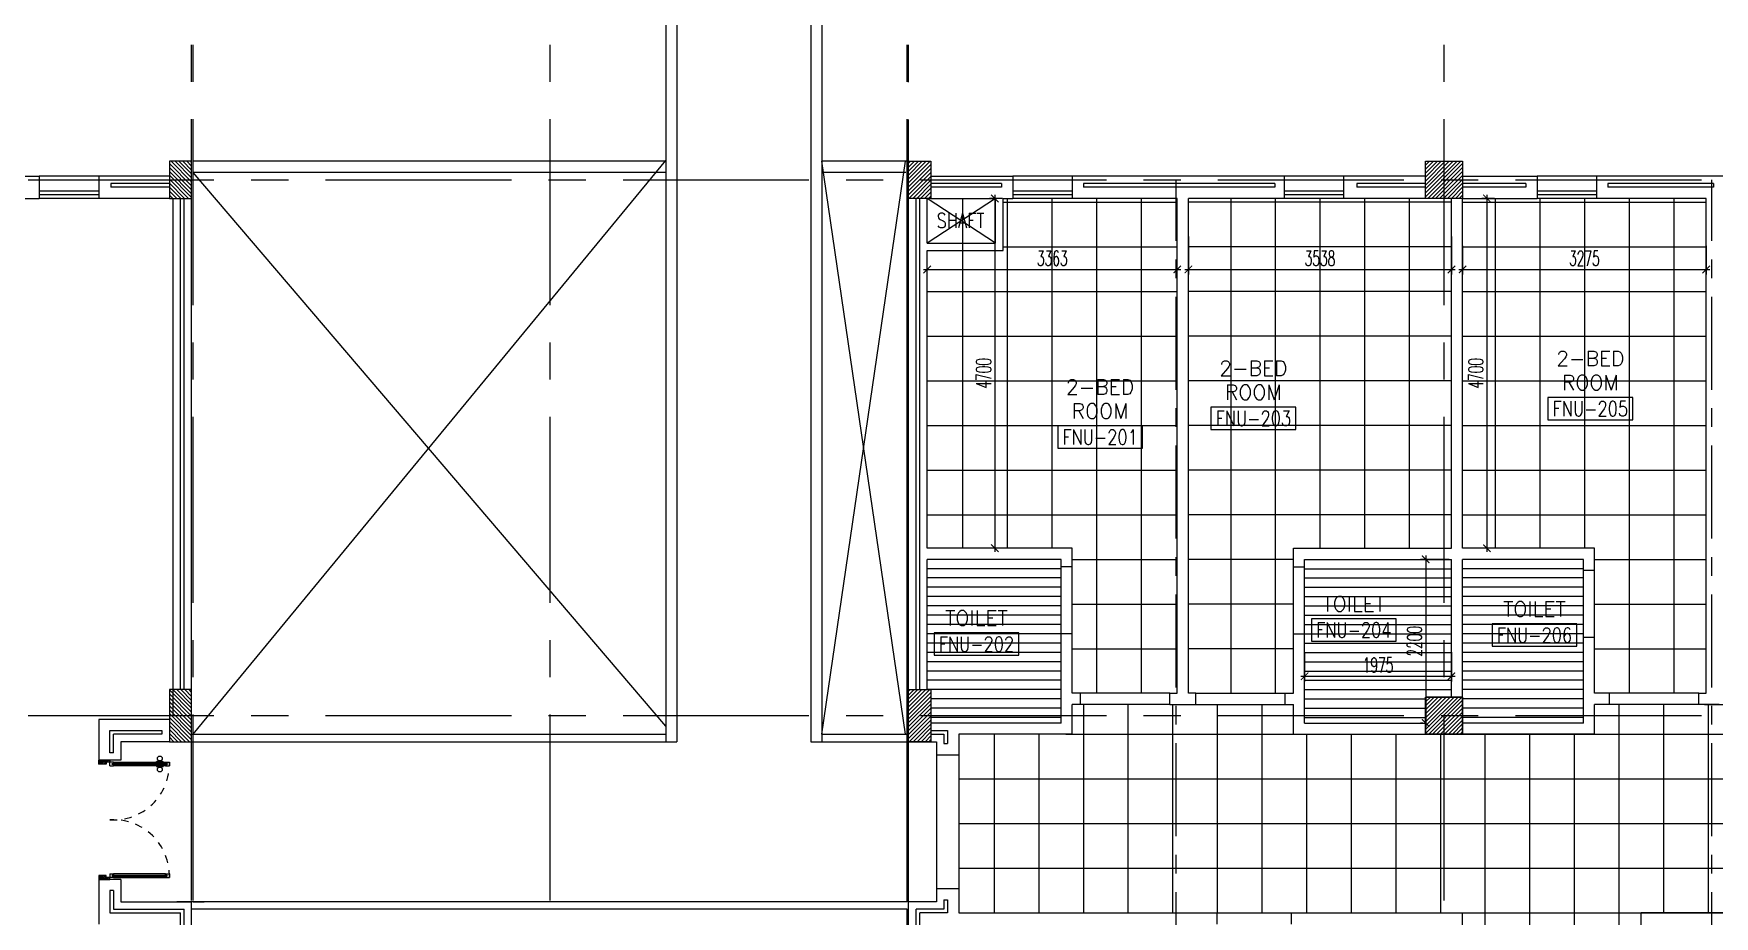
# Model space of a CAD drawing. Extents: x 88808.2 to 88899.2, y 39921.6 to 40001.1.
# Drawn here: x 88849.01 to 88871.61, y 39977.4 to 39989.27 of the extents above; entities that cross this region are included whole.
import ezdxf
from ezdxf.enums import TextEntityAlignment as Align

# ---------------------------------------------------------------- set-up
doc = ezdxf.new("R2010")
doc.units = 0
doc.header["$MEASUREMENT"] = 0
doc.header["$PDMODE"] = 34
for name, pattern in [('CENTER', [2, 1.25, -0.25, 0.25, -0.25]), ('CENTERX2', [4, 2.5, -0.5, 0.5, -0.5]), ('HIDDEN', [0.375, 0.25, -0.125])]:
    doc.linetypes.add(name, pattern=pattern)
doc.layers.get('0').update_dxf_attribs({"color": 4, "linetype": 'CONTINUOUS'})
doc.layers.get('DEFPOINTS').update_dxf_attribs({"linetype": 'CONTINUOUS'})
for name, color, linetype in [('AX-DIM', 4, 'CONTINUOUS'), ('AXES', 11, 'CENTERX2'), ('AXES1', 11, 'CENTER'), ('CEILING', 4, 'CONTINUOUS'), ('COL', 2, 'CONTINUOUS'), ('DIM', 4, 'CONTINUOUS'), ('DOOR', 7, 'CONTINUOUS'), ('EJ', 11, 'CONTINUOUS'), ('HAT', 11, 'CONTINUOUS'), ('INSUL', 4, 'CONTINUOUS'), ('RM-BOX', 11, 'CONTINUOUS'), ('RM-NAME', 11, 'CONTINUOUS'), ('RM-NO', 11, 'CONTINUOUS'), ('ROOF', 7, 'CONTINUOUS'), ('SHAFT', 4, 'CONTINUOUS'), ('TEXT', 6, 'CONTINUOUS'), ('WALL', 2, 'CONTINUOUS'), ('WIN', 3, 'CONTINUOUS')]:
    doc.layers.add(name, color=color, linetype=linetype)
doc.styles.add('ROMANS', font='ROMANS.shx', dxfattribs={"width": 0.6})
doc.dimstyles.new('DIM-OUT', dxfattribs={"dimscale": 0, "dimtxt": 0.24, "dimasz": 0.08, "dimexe": 0.02, "dimexo": 0.02, "dimgap": 0.05, "dimtad": 1, "dimdec": 0, "dimlfac": 1000, "dimzin": 0, "dimtxsty": 'ROMANS', "dimblk1": 'ARCHTICK', "dimblk2": 'ARCHTICK', "dimsah": 1, "dimcen": 0.01, "dimdle": 0.08, "dimclrd": 4, "dimclre": 4, "dimclrt": 2, "dimazin": 3, "dimtp": 2, "dimtm": 2, "dimtfac": 0.114286, "dimtdec": 0, "dimtix": 1, "dimtmove": 0, "dimatfit": 3, "dimtolj": 1, "dimtzin": 0})
doc.dimstyles.new('STANDARD_IN', dxfattribs={"dimtxt": 0.2, "dimasz": 0.1, "dimexe": 0.07, "dimexo": 0.07, "dimgap": 0.05, "dimtad": 1, "dimdec": 0, "dimlfac": 1000, "dimzin": 0, "dimtxsty": 'ROMANS', "dimblk": 'ARCHTICK', "dimcen": 0.05, "dimdle": 0.05, "dimclrd": 4, "dimclre": 4, "dimclrt": 2, "dimazin": 3, "dimtfac": 1, "dimtdec": 0, "dimtmove": 0, "dimatfit": 3, "dimtolj": 1, "dimtzin": 0})

# ---------------------------------------------------------------- blocks, each defined once
blk = doc.blocks.new('_ARCHTICK')
at = {"color": 0, "linetype": 'BYBLOCK', "const_width": 0.15}
blk.add_lwpolyline([(-0.5, -0.5), (0.5, 0.5)], dxfattribs=at)
blk = doc.blocks.new('*D74')
at = {"layer": 'AX-DIM', "color": 4}
for p, q in [((88852.255, 39997.575), (88809.61, 39997.575)), ((88809.63, 39987.47), (88809.63, 39997.655)), ((88810.31, 39987.55), (88809.61, 39987.55))]:
    blk.add_line(p, q, dxfattribs=at)
at = {"layer": 'DEFPOINTS', "color": 0}
for p in [(88809.63, 39997.575), (88852.275, 39997.575), (88810.33, 39987.55)]:
    blk.add_point(p, dxfattribs=at)
at = {"layer": 'AX-DIM', "color": 4, "xscale": 0.08, "yscale": 0.08, "zscale": 0.08}
for p, rotation in [((88809.63, 39997.575), 90), ((88809.63, 39987.55), 270)]:
    blk.add_blockref('_ARCHTICK', p, dxfattribs=dict(at, rotation=rotation))
at = {"layer": 'AX-DIM', "color": 2, "insert": (88809.46, 39992.562), "char_height": 0.24, "attachment_point": 5, "rotation": 90, "style": 'ROMANS'}
blk.add_mtext('\\A1;10025', dxfattribs=at)
blk = doc.blocks.new('*D205')
at = {"layer": 'DEFPOINTS', "color": 0, "linetype": 'CONTINUOUS'}
for p in [(88868.22, 39986.482), (88871.495, 39986.482), (88871.495, 39986.096)]:
    blk.add_point(p, dxfattribs=at)
at = {"layer": 'DIM', "color": 4, "linetype": 'CONTINUOUS'}
for p, q in [((88868.22, 39986.412), (88868.22, 39986.026)), ((88871.495, 39986.412), (88871.495, 39986.026)), ((88868.17, 39986.096), (88871.545, 39986.096))]:
    blk.add_line(p, q, dxfattribs=at)
at = {"layer": 'DIM', "color": 4, "linetype": 'CONTINUOUS', "xscale": 0.1, "yscale": 0.1, "zscale": 0.1, "rotation": 180}
blk.add_blockref('_ARCHTICK', (88868.22, 39986.096), dxfattribs=at)
at = {"layer": 'DIM', "color": 4, "linetype": 'CONTINUOUS', "xscale": 0.1, "yscale": 0.1, "zscale": 0.1}
blk.add_blockref('_ARCHTICK', (88871.495, 39986.096), dxfattribs=at)
at = {"layer": 'DIM', "color": 2, "linetype": 'CONTINUOUS', "insert": (88869.858, 39986.246), "char_height": 0.2, "attachment_point": 5, "style": 'ROMANS'}
blk.add_mtext('\\A1;3275', dxfattribs=at)
blk = doc.blocks.new('*D204')
at = {"layer": 'DEFPOINTS', "color": 0, "linetype": 'CONTINUOUS'}
for p in [(88868.72, 39987.05), (88868.547, 39982.35), (88868.72, 39982.35)]:
    blk.add_point(p, dxfattribs=at)
at = {"layer": 'DIM', "color": 4, "linetype": 'CONTINUOUS'}
for p, q in [((88868.65, 39987.05), (88868.477, 39987.05)), ((88868.547, 39987.1), (88868.547, 39982.3)), ((88868.65, 39982.35), (88868.477, 39982.35))]:
    blk.add_line(p, q, dxfattribs=at)
at = {"layer": 'DIM', "color": 4, "linetype": 'CONTINUOUS', "xscale": 0.1, "yscale": 0.1, "zscale": 0.1}
for p, rotation in [((88868.547, 39987.05), 90), ((88868.547, 39982.35), 270)]:
    blk.add_blockref('_ARCHTICK', p, dxfattribs=dict(at, rotation=rotation))
at = {"layer": 'DIM', "color": 2, "linetype": 'CONTINUOUS', "insert": (88868.397, 39984.7), "char_height": 0.2, "attachment_point": 5, "rotation": 90, "style": 'ROMANS'}
blk.add_mtext('\\A1;4700', dxfattribs=at)
blk = doc.blocks.new('*D203')
at = {"layer": 'DEFPOINTS', "color": 0, "linetype": 'CONTINUOUS'}
for p in [(88866.095, 39981.024), (88868.07, 39981.024), (88868.07, 39980.629)]:
    blk.add_point(p, dxfattribs=at)
at = {"layer": 'DIM', "color": 4, "linetype": 'CONTINUOUS'}
for p, q in [((88866.095, 39980.954), (88866.095, 39980.559)), ((88868.07, 39980.954), (88868.07, 39980.559)), ((88866.045, 39980.629), (88868.12, 39980.629))]:
    blk.add_line(p, q, dxfattribs=at)
at = {"layer": 'DIM', "color": 4, "linetype": 'CONTINUOUS', "xscale": 0.1, "yscale": 0.1, "zscale": 0.1, "rotation": 180}
blk.add_blockref('_ARCHTICK', (88866.095, 39980.629), dxfattribs=at)
at = {"layer": 'DIM', "color": 4, "linetype": 'CONTINUOUS', "xscale": 0.1, "yscale": 0.1, "zscale": 0.1}
blk.add_blockref('_ARCHTICK', (88868.07, 39980.629), dxfattribs=at)
at = {"layer": 'DIM', "color": 2, "linetype": 'CONTINUOUS', "insert": (88867.083, 39980.779), "char_height": 0.2, "attachment_point": 5, "style": 'ROMANS'}
blk.add_mtext('\\A1;1975', dxfattribs=at)
blk = doc.blocks.new('*D281')
at = {"layer": 'DEFPOINTS', "color": 0, "linetype": 'CONTINUOUS'}
for p in [(88868.109, 39982.2), (88867.723, 39980), (88867.755, 39980)]:
    blk.add_point(p, dxfattribs=at)
at = {"layer": 'DIM', "color": 4, "linetype": 'CONTINUOUS'}
for p, q in [((88868.039, 39982.2), (88867.653, 39982.2)), ((88867.723, 39982.25), (88867.723, 39979.95)), ((88867.685, 39980), (88867.653, 39980))]:
    blk.add_line(p, q, dxfattribs=at)
at = {"layer": 'DIM', "color": 4, "linetype": 'CONTINUOUS', "xscale": 0.1, "yscale": 0.1, "zscale": 0.1}
for p, rotation in [((88867.723, 39982.2), 90), ((88867.723, 39980), 270)]:
    blk.add_blockref('_ARCHTICK', p, dxfattribs=dict(at, rotation=rotation))
at = {"layer": 'DIM', "color": 2, "linetype": 'CONTINUOUS', "insert": (88867.573, 39981.1), "char_height": 0.2, "attachment_point": 5, "rotation": 90, "style": 'ROMANS'}
blk.add_mtext('\\A1;2200', dxfattribs=at)
blk = doc.blocks.new('*D202')
at = {"layer": 'DEFPOINTS', "color": 0, "linetype": 'CONTINUOUS'}
for p in [(88864.533, 39986.609), (88868.07, 39986.609), (88868.07, 39986.096)]:
    blk.add_point(p, dxfattribs=at)
at = {"layer": 'DIM', "color": 4, "linetype": 'CONTINUOUS'}
for p, q in [((88864.533, 39986.539), (88864.533, 39986.026)), ((88868.07, 39986.539), (88868.07, 39986.026)), ((88864.483, 39986.096), (88868.12, 39986.096))]:
    blk.add_line(p, q, dxfattribs=at)
at = {"layer": 'DIM', "color": 4, "linetype": 'CONTINUOUS', "xscale": 0.1, "yscale": 0.1, "zscale": 0.1, "rotation": 180}
blk.add_blockref('_ARCHTICK', (88864.533, 39986.096), dxfattribs=at)
at = {"layer": 'DIM', "color": 4, "linetype": 'CONTINUOUS', "xscale": 0.1, "yscale": 0.1, "zscale": 0.1}
blk.add_blockref('_ARCHTICK', (88868.07, 39986.096), dxfattribs=at)
at = {"layer": 'DIM', "color": 2, "linetype": 'CONTINUOUS', "insert": (88866.302, 39986.246), "char_height": 0.2, "attachment_point": 5, "style": 'ROMANS'}
blk.add_mtext('\\A1;3538', dxfattribs=at)
blk = doc.blocks.new('*D201')
at = {"layer": 'DEFPOINTS', "color": 0, "linetype": 'CONTINUOUS'}
for p in [(88861.02, 39986.079), (88864.383, 39986.096), (88864.383, 39986.079)]:
    blk.add_point(p, dxfattribs=at)
at = {"layer": 'DIM', "color": 4, "linetype": 'CONTINUOUS'}
for p, q in [((88861.02, 39986.149), (88861.02, 39986.166)), ((88864.383, 39986.149), (88864.383, 39986.166)), ((88860.97, 39986.096), (88864.433, 39986.096))]:
    blk.add_line(p, q, dxfattribs=at)
at = {"layer": 'DIM', "color": 4, "linetype": 'CONTINUOUS', "xscale": 0.1, "yscale": 0.1, "zscale": 0.1, "rotation": 180}
blk.add_blockref('_ARCHTICK', (88861.02, 39986.096), dxfattribs=at)
at = {"layer": 'DIM', "color": 4, "linetype": 'CONTINUOUS', "xscale": 0.1, "yscale": 0.1, "zscale": 0.1}
blk.add_blockref('_ARCHTICK', (88864.383, 39986.096), dxfattribs=at)
at = {"layer": 'DIM', "color": 2, "linetype": 'CONTINUOUS', "insert": (88862.702, 39986.246), "char_height": 0.2, "attachment_point": 5, "style": 'ROMANS'}
blk.add_mtext('\\A1;3363', dxfattribs=at)
blk = doc.blocks.new('*D200')
at = {"layer": 'DEFPOINTS', "color": 0, "linetype": 'CONTINUOUS'}
for p in [(88862.105, 39987.05), (88861.93, 39982.35), (88862.105, 39982.35)]:
    blk.add_point(p, dxfattribs=at)
at = {"layer": 'DIM', "color": 4, "linetype": 'CONTINUOUS'}
for p, q in [((88862.035, 39987.05), (88861.86, 39987.05)), ((88861.93, 39987.1), (88861.93, 39982.3)), ((88862.035, 39982.35), (88861.86, 39982.35))]:
    blk.add_line(p, q, dxfattribs=at)
at = {"layer": 'DIM', "color": 4, "linetype": 'CONTINUOUS', "xscale": 0.1, "yscale": 0.1, "zscale": 0.1}
for p, rotation in [((88861.93, 39987.05), 90), ((88861.93, 39982.35), 270)]:
    blk.add_blockref('_ARCHTICK', p, dxfattribs=dict(at, rotation=rotation))
at = {"layer": 'DIM', "color": 2, "linetype": 'CONTINUOUS', "insert": (88861.78, 39984.7), "char_height": 0.2, "attachment_point": 5, "rotation": 90, "style": 'ROMANS'}
blk.add_mtext('\\A1;4700', dxfattribs=at)
blk = doc.blocks.new('A$C1DFA4FE8')
at = {"layer": 'DOOR', "color": 0, "linetype": 'BYBLOCK'}
for p, q in [((0, 1631), (0, 1581)), ((0, 1581), (0, 1631)), ((50, 1631), (0, 1631)), ((30, 1614), (30, 1598)), ((50, 1614), (30, 1614)), ((50, 1598), (30, 1598)), ((50, 1631), (50, 1614)), ((50, 1598), (50, 1581)), ((750, 1614), (750, 1631)), ((750, 1631), (800, 1631)), ((770, 1614), (750, 1614)), ((750, 1581), (750, 1598)), ((750, 1598), (770, 1598)), ((770, 1598), (770, 1614)), ((950, 1656), (800, 1656)), ((800, 1656), (800, 1631)), ((800, 1581), (800, 1631)), ((800, 1631), (850, 1631)), ((850, 1631), (850, 1606)), ((850, 1606), (950, 1606)), ((950, 1606), (950, 1656)), ((50, 1581), (0, 1581)), ((800, 1581), (750, 1581)), ((0, 81), (0, 131)), ((0, 131), (0, 81)), ((50, 131), (0, 131)), ((50, 81), (0, 81)), ((30, 98), (30, 114)), ((50, 114), (30, 114)), ((50, 98), (30, 98)), ((50, 114), (50, 131)), ((50, 81), (50, 98)), ((83, 131), (83, 138)), ((173, 138), (83, 138)), ((83, 81), (83, 74)), ((173, 74), (83, 74)), ((95, 138), (95, 147)), ((95, 147), (160, 147)), ((95, 138), (160, 138)), ((95, 74), (95, 65)), ((95, 74), (160, 74)), ((95, 65), (160, 65)), ((160, 138), (160, 147)), ((160, 74), (160, 65)), ((173, 131), (173, 138)), ((173, 81), (173, 74)), ((750, 131), (750, 114)), ((800, 131), (750, 131)), ((750, 114), (770, 114)), ((750, 98), (750, 81)), ((770, 98), (750, 98)), ((750, 81), (800, 81)), ((770, 114), (770, 98)), ((800, 131), (800, 81)), ((800, 56), (800, 81)), ((800, 81), (850, 81)), ((950, 56), (800, 56)), ((850, 106), (950, 106)), ((850, 81), (850, 106)), ((950, 106), (950, 56))]:
    blk.add_line(p, q, dxfattribs=at)
at = {"layer": 'DOOR', "linetype": 'BYBLOCK'}
for p, q in [((750, 1631), (50, 1631)), ((750, 1614), (50, 1614)), ((750, 1598), (50, 1598)), ((50, 1581), (750, 1581)), ((50, 131), (750, 131)), ((750, 114), (50, 114)), ((750, 98), (50, 98)), ((750, 81), (50, 81))]:
    blk.add_line(p, q, dxfattribs=at)
at = {"layer": 'DOOR', "color": 9, "linetype": 'BYBLOCK'}
for p, q in [((950, 1606), (837, 1656)), ((950, 1606), (850, 1619)), ((950, 1606), (910, 1656)), ((950, 106), (837, 56)), ((950, 106), (850, 93)), ((950, 106), (910, 56))]:
    blk.add_line(p, q, dxfattribs=at)
at = {"layer": 'DOOR', "color": 0, "linetype": 'BYBLOCK'}
for centre in [(128, 179), (128, 32)]:
    blk.add_circle(centre, 32.4, dxfattribs=at)
at = {"layer": 'DOOR', "linetype": 'HIDDEN', "ltscale": 0.5}
for centre, start, end in [((752, 1606), 178.0938, 273.7249), ((752, 106), 86.2751, 181.9062)]:
    blk.add_arc(centre, 752, start, end, dxfattribs=at)
at = {"layer": 'DOOR', "color": 9, "linetype": 'BYBLOCK'}
for centre, radius, start, end in [((950, 1606), 154, 161.1053, 166.2858), ((950, 1606), 134, 158.1598, 169.28), ((950, 1606), 114, 154.0838, 167.3774), ((950, 1606), 94.4, 148.0182, 180), ((950, 1606), 74.4, 137.7764, 180), ((950, 1606), 54.4, 113.2074, 180), ((950, 1606), 34.4, 90, 180), ((950, 1606), 14.4, 90, 180), ((950, 106), 154, 193.7142, 198.8947), ((950, 106), 134, 190.72, 201.8402), ((950, 106), 114, 192.6226, 205.9162), ((950, 106), 94.4, 180, 211.9818), ((950, 106), 74.4, 180, 222.2236), ((950, 106), 54.4, 180, 246.7926), ((950, 106), 34.4, 180, 270), ((950, 106), 14.4, 180, 270)]:
    blk.add_arc(centre, radius, start, end, dxfattribs=at)
blk = doc.blocks.new('C-300')
at = {"layer": 'HAT', "linetype": 'BYBLOCK', "ltscale": 0.3}
h = blk.add_hatch(dxfattribs=at)
h.set_pattern_fill('ANSI31', color=8, scale=300, style=0)
h.set_pattern_definition([(45, (-258496.182, -82361.005), (-26.5165043, 26.5165043), [])])
h.paths.add_polyline_path([(300, 500), (0, 500), (0, 250), (300, 250)])
h.paths.add_polyline_path([(300, 250), (0, 250), (0, 0), (300, 0)])
at = {"layer": 'COL'}
blk.add_lwpolyline([(0, 500), (300, 500), (300, 0), (0, 0)], close=True, dxfattribs=at)
blk = doc.blocks.new('C11')
at = {"layer": 'HAT'}
h = blk.add_hatch(dxfattribs=at)
h.set_pattern_fill('ANSI31', color=256, scale=300, style=0)
h.set_pattern_definition([(45, (-248556.182, -75061.005), (-26.5165043, 26.5165043), [])])
h.paths.add_polyline_path([(300, 700), (0, 700), (0, 350), (300, 350)])
h.paths.add_polyline_path([(300, 350), (0, 350), (0, 0), (300, 0)])
at = {"layer": 'COL'}
blk.add_lwpolyline([(300, 700), (300, 0), (0, 0), (0, 700)], close=True, dxfattribs=at)
blk = doc.blocks.new('RM1')
at = {"layer": 'RM-BOX'}
blk.add_lwpolyline([(570, -200), (-570, -200), (-570, -500), (570, -500)], close=True, dxfattribs=at)
at = {"layer": 'RM-NAME', "style": 'ROMANS'}
blk.add_attdef('ROOMNAME1', text='', height=200, dxfattribs=at).set_placement((0, 324), align=Align.MIDDLE)
blk = doc.blocks.new('COL50')
at = {"layer": 'COL'}
blk.add_lwpolyline([(-250, 250), (-250, -250), (250, -250), (250, 250)], close=True, dxfattribs=at)
blk = doc.blocks.new('*X52')
at = {"color": 0}
for p, q in [((73379, 177112), (73857, 177590)), ((73379, 177165), (73804, 177590)), ((73379, 177218), (73751, 177590)), ((73379, 177271), (73698, 177590)), ((73379, 177324), (73645, 177590)), ((73379, 177377), (73592, 177590)), ((73379, 177430), (73539, 177590)), ((73379, 177483), (73486, 177590)), ((73379, 177536), (73433, 177590)), ((73410, 177090), (73879, 177559)), ((73463, 177090), (73879, 177506)), ((73516, 177090), (73879, 177453)), ((73569, 177090), (73879, 177400)), ((73622, 177090), (73879, 177347)), ((73675, 177090), (73879, 177294)), ((73728, 177090), (73879, 177241)), ((73781, 177090), (73879, 177188)), ((73834, 177090), (73879, 177134))]:
    blk.add_line(p, q, dxfattribs=at)
blk = doc.blocks.new('*X53')
at = {"color": 0}
for p, q in [((73379, 169899), (73870, 170390)), ((73379, 169952), (73817, 170390)), ((73379, 170005), (73764, 170390)), ((73379, 170058), (73711, 170390)), ((73379, 170111), (73658, 170390)), ((73379, 170164), (73604, 170390)), ((73379, 170217), (73551, 170390)), ((73379, 170271), (73498, 170390)), ((73379, 170324), (73445, 170390)), ((73379, 170377), (73392, 170390)), ((73423, 169890), (73879, 170346)), ((73476, 169890), (73879, 170293)), ((73529, 169890), (73879, 170240)), ((73582, 169890), (73879, 170187)), ((73635, 169890), (73879, 170134)), ((73688, 169890), (73879, 170081)), ((73741, 169890), (73879, 170028)), ((73794, 169890), (73879, 169975)), ((73847, 169890), (73879, 169922))]:
    blk.add_line(p, q, dxfattribs=at)

msp = doc.modelspace()

# ---------------------------------------------------------------- hatches: boundary and pattern name
at = {"layer": 'HAT'}
h = msp.add_hatch(dxfattribs=at)
h.set_pattern_fill('ANSI31', color=256, scale=0.3, style=0)
h.set_pattern_definition([(135, (89099.68644, 39904.688557), (0.0265165043, 0.0265165043), [])])
h.paths.add_polyline_path([(88850.8303, 39980.4496), (88851.1303, 39980.4496), (88851.1303, 39980.0996), (88850.8303, 39980.0996)])
h.paths.add_polyline_path([(88850.8303, 39980.0996), (88851.1303, 39980.0996), (88851.1303, 39979.7496), (88850.8303, 39979.7496)])

# ---------------------------------------------------------------- linework, layer by layer
at = {"layer": 'AXES'}
for p, q in [((88855.9503, 39921.6153), (88855.9503, 40000.4279)), ((88867.9703, 39921.6153), (88867.9703, 40000.4279)), ((88851.1303, 39921.6153), (88851.1303, 40000.0779)), ((88851.1503, 39921.6153), (88851.1503, 40000.0779)), ((88860.7503, 39921.6153), (88860.7503, 40000.0779)), ((88860.7703, 39921.6132), (88860.7703, 40000.0759)), ((88808.9303, 39987.2996), (88876.9703, 39987.2996)), ((88808.9303, 39980.0996), (88876.9703, 39980.0996))]:
    msp.add_line(p, q, dxfattribs=at)
at = {"layer": 'AXES1'}
for p, q in [((88864.3703, 39928.4796), (88864.3703, 39987.2996)), ((88871.5703, 39928.4796), (88871.5703, 39987.2996))]:
    msp.add_line(p, q, dxfattribs=at)
at = {"layer": 'CEILING', "linetype": 'CONTINUOUS'}
for p, q in [((88861.5015, 39982.3496), (88861.5015, 39987.0496)), ((88862.1015, 39982.3496), (88862.1015, 39987.0496)), ((88862.7015, 39982.3496), (88862.7015, 39987.0496)), ((88863.3015, 39980.3996), (88863.3015, 39987.0496)), ((88863.9015, 39980.3996), (88863.9015, 39987.0496)), ((88863.1203, 39980.2496), (88863.1203, 39977.4496)), ((88863.7203, 39980.2496), (88863.7203, 39977.4496)), ((88864.3203, 39980.2496), (88864.3203, 39977.4496)), ((88864.9203, 39980.2496), (88864.9203, 39977.4496)), ((88865.5203, 39980.2496), (88865.5203, 39977.4496)), ((88870.3203, 39980.2496), (88870.3203, 39965.9496)), ((88870.9203, 39980.2496), (88870.9203, 39977.4496)), ((88871.5203, 39980.2496), (88871.5203, 39977.4496)), ((88861.9203, 39979.8496), (88861.9203, 39977.4496)), ((88862.5203, 39979.8496), (88862.5203, 39977.4496)), ((88863.7203, 39979.8496), (88863.7203, 39977.4496)), ((88866.1203, 39979.8496), (88866.1203, 39977.4496)), ((88866.7203, 39979.8496), (88866.7203, 39977.4496)), ((88867.3203, 39979.8496), (88867.3203, 39977.4496)), ((88867.9203, 39979.8496), (88867.9203, 39977.4496)), ((88868.5203, 39979.8496), (88868.5203, 39965.9496)), ((88869.1203, 39979.8496), (88869.1203, 39965.9496)), ((88869.7203, 39979.8496), (88869.7203, 39965.9496)), ((88870.3203, 39979.8496), (88870.3203, 39977.4496))]:
    msp.add_line(p, q, dxfattribs=at)
at = {"layer": 'CEILING', "linetype": 'BYBLOCK', "ltscale": 0.3}
for p, q in [((88865.1015, 39987.0496), (88865.1015, 39980.3996)), ((88865.7015, 39987.0496), (88865.7015, 39980.3996)), ((88866.3015, 39987.0496), (88866.3015, 39982.3496)), ((88866.9015, 39987.0496), (88866.9015, 39982.3496)), ((88867.5015, 39987.0496), (88867.5015, 39982.3496)), ((88868.6578, 39987.0496), (88868.6578, 39982.3496)), ((88869.2578, 39987.0496), (88869.2578, 39982.3496)), ((88869.8578, 39987.0496), (88869.8578, 39982.3496)), ((88870.4578, 39987.0496), (88870.4578, 39980.3996)), ((88871.0578, 39987.0496), (88871.0578, 39980.3996)), ((88862.0403, 39986.9996), (88864.3828, 39986.9996)), ((88868.0703, 39986.9996), (88864.5328, 39986.9996)), ((88868.2203, 39986.9996), (88871.4953, 39986.9996)), ((88862.0403, 39986.3996), (88864.3828, 39986.3996)), ((88868.0703, 39986.3996), (88864.5328, 39986.3996)), ((88868.2203, 39986.3996), (88871.4953, 39986.3996)), ((88861.0203, 39985.7996), (88864.3828, 39985.7996)), ((88868.0703, 39985.7996), (88864.5328, 39985.7996)), ((88868.2203, 39985.7996), (88871.4953, 39985.7996)), ((88861.0203, 39985.1996), (88864.3828, 39985.1996)), ((88868.0703, 39985.1996), (88864.5328, 39985.1996)), ((88868.2203, 39985.1996), (88871.4953, 39985.1996)), ((88861.0203, 39984.5996), (88864.3828, 39984.5996)), ((88868.0703, 39984.5996), (88864.5328, 39984.5996)), ((88868.2203, 39984.5996), (88871.4953, 39984.5996)), ((88861.0203, 39983.9996), (88864.3828, 39983.9996)), ((88868.0703, 39983.9996), (88864.5328, 39983.9996)), ((88868.2203, 39983.9996), (88871.4953, 39983.9996)), ((88861.0203, 39983.3996), (88864.3828, 39983.3996)), ((88868.0703, 39983.3996), (88864.5328, 39983.3996)), ((88868.2203, 39983.3996), (88871.4953, 39983.3996)), ((88861.0203, 39982.7996), (88864.3828, 39982.7996)), ((88868.0703, 39982.7996), (88864.5328, 39982.7996)), ((88868.2203, 39982.7996), (88871.4953, 39982.7996)), ((88862.8203, 39982.0746), (88861.0203, 39982.0746)), ((88862.9703, 39982.1996), (88864.3828, 39982.1996)), ((88865.9453, 39982.1996), (88864.5328, 39982.1996)), ((88866.0953, 39982.0746), (88868.0703, 39982.0746)), ((88869.8453, 39982.0746), (88868.2203, 39982.0746)), ((88869.9953, 39982.1996), (88871.4953, 39982.1996)), ((88862.8203, 39981.9496), (88861.0203, 39981.9496)), ((88866.0953, 39981.9496), (88868.0703, 39981.9496)), ((88869.8453, 39981.9496), (88868.2203, 39981.9496)), ((88862.8203, 39981.8246), (88861.0203, 39981.8246)), ((88862.8203, 39981.6996), (88861.0203, 39981.6996)), ((88866.0953, 39981.8246), (88868.0703, 39981.8246)), ((88866.0953, 39981.6996), (88868.0703, 39981.6996)), ((88869.8453, 39981.8246), (88868.2203, 39981.8246)), ((88869.8453, 39981.6996), (88868.2203, 39981.6996)), ((88862.8203, 39981.5746), (88861.0203, 39981.5746)), ((88862.8203, 39981.4496), (88861.0203, 39981.4496)), ((88862.9703, 39981.5996), (88864.3828, 39981.5996)), ((88865.9453, 39981.5996), (88864.5328, 39981.5996)), ((88866.0953, 39981.5746), (88868.0703, 39981.5746)), ((88866.0953, 39981.4496), (88868.0703, 39981.4496)), ((88869.8453, 39981.5746), (88868.2203, 39981.5746)), ((88869.8453, 39981.4496), (88868.2203, 39981.4496)), ((88869.9953, 39981.5996), (88871.4953, 39981.5996)), ((88862.8203, 39981.3246), (88861.0203, 39981.3246)), ((88862.8203, 39981.1996), (88861.0203, 39981.1996)), ((88866.0953, 39981.3246), (88868.0703, 39981.3246)), ((88866.0953, 39981.1996), (88868.0703, 39981.1996)), ((88869.8453, 39981.3246), (88868.2203, 39981.3246)), ((88869.8453, 39981.1996), (88868.2203, 39981.1996)), ((88862.8203, 39981.0746), (88861.0203, 39981.0746)), ((88862.8203, 39980.9496), (88861.0203, 39980.9496)), ((88862.9703, 39980.9996), (88864.3828, 39980.9996)), ((88865.9453, 39980.9996), (88864.5328, 39980.9996)), ((88866.0953, 39981.0746), (88868.0703, 39981.0746)), ((88866.0953, 39980.9496), (88868.0703, 39980.9496)), ((88869.8453, 39981.0746), (88868.2203, 39981.0746)), ((88869.8453, 39980.9496), (88868.2203, 39980.9496)), ((88869.9953, 39980.9996), (88871.4953, 39980.9996)), ((88862.8203, 39980.8246), (88861.0203, 39980.8246)), ((88866.0953, 39980.8246), (88868.0703, 39980.8246)), ((88869.8453, 39980.8246), (88868.2203, 39980.8246)), ((88862.8203, 39980.6996), (88861.0203, 39980.6996)), ((88862.8203, 39980.5746), (88861.0203, 39980.5746)), ((88866.0953, 39980.6996), (88868.0703, 39980.6996)), ((88866.0953, 39980.5746), (88868.0703, 39980.5746)), ((88869.8453, 39980.6996), (88868.2203, 39980.6996)), ((88869.8453, 39980.5746), (88868.2203, 39980.5746)), ((88862.8203, 39980.4496), (88861.0203, 39980.4496)), ((88862.8203, 39980.3246), (88861.0703, 39980.3246)), ((88866.0953, 39980.4496), (88868.0703, 39980.4496)), ((88866.0953, 39980.3246), (88867.7203, 39980.3246)), ((88869.8453, 39980.4496), (88868.2203, 39980.4496)), ((88869.8453, 39980.3246), (88868.2203, 39980.3246)), ((88862.8203, 39980.1996), (88861.0703, 39980.1996)), ((88862.8203, 39980.0746), (88861.0703, 39980.0746)), ((88866.0953, 39980.1996), (88867.7203, 39980.1996)), ((88866.0953, 39980.0746), (88867.7203, 39980.0746)), ((88869.8453, 39980.1996), (88868.2203, 39980.1996)), ((88869.8453, 39980.0746), (88868.2203, 39980.0746)), ((88862.8828, 39979.8496), (88892.8703, 39979.8496)), ((88861.4453, 39979.2496), (88892.4953, 39979.2496)), ((88861.4453, 39978.6496), (88892.4953, 39978.6496)), ((88861.4453, 39978.0496), (88892.4953, 39978.0496)), ((88861.4453, 39977.4496), (88892.9203, 39977.4496))]:
    msp.add_line(p, q, dxfattribs=at)
at = {"layer": 'COL'}
for points in [[(88867.7203, 39987.0496), (88867.7203, 39987.5496), (88868.2203, 39987.5496), (88868.2203, 39987.0496)], [(88850.8303, 39980.4496), (88850.8303, 39979.7496), (88851.1303, 39979.7496), (88851.1303, 39980.4496)]]:
    msp.add_lwpolyline(points, close=True, dxfattribs=at)
at = {"layer": 'EJ'}
for p, q in [((88860.7503, 39977.5996), (88860.7503, 39979.7496)), ((88860.7703, 39977.5996), (88860.7703, 39979.7496))]:
    msp.add_line(p, q, dxfattribs=at)
at = {"layer": 'INSUL'}
for p, q in [((88850.8303, 39987.2496), (88850.0444, 39987.2496)), ((88850.0444, 39987.2496), (88850.0444, 39987.1996)), ((88850.8303, 39987.1996), (88850.0444, 39987.1996)), ((88850.9803, 39980.4496), (88850.9803, 39987.0496)), ((88851.0303, 39980.4496), (88851.0303, 39987.0496)), ((88860.8703, 39980.4496), (88860.8703, 39987.0496)), ((88860.9203, 39980.4496), (88860.9203, 39987.0496)), ((88862.0203, 39987.2496), (88861.0703, 39987.2496)), ((88862.0203, 39987.1996), (88861.0703, 39987.1996)), ((88862.0203, 39987.2496), (88862.0203, 39987.1996)), ((88863.1203, 39987.2496), (88863.1203, 39987.1996)), ((88865.6957, 39987.2496), (88863.1203, 39987.2496)), ((88865.6957, 39987.1996), (88863.1203, 39987.1996)), ((88865.6957, 39987.2496), (88865.6957, 39987.1996)), ((88867.7203, 39987.2496), (88866.7957, 39987.2496)), ((88866.7957, 39987.2496), (88866.7957, 39987.1996)), ((88867.7203, 39987.1996), (88866.7957, 39987.1996)), ((88869.0703, 39987.2496), (88868.2203, 39987.2496)), ((88869.0703, 39987.1996), (88868.2203, 39987.1996)), ((88869.0703, 39987.2496), (88869.0703, 39987.1996)), ((88870.1703, 39987.2496), (88870.1703, 39987.1996)), ((88871.5953, 39987.2496), (88870.1703, 39987.2496)), ((88871.5953, 39987.1996), (88870.1703, 39987.1996)), ((88871.5953, 39987.2496), (88871.5953, 39987.1996)), ((88850.03, 39979.8996), (88850.7303, 39979.8996)), ((88850.03, 39979.5996), (88850.03, 39979.8996)), ((88850.08, 39979.5996), (88850.08, 39979.8496)), ((88850.7303, 39979.8496), (88850.08, 39979.8496)), ((88850.7303, 39979.8996), (88850.7303, 39979.8496)), ((88861.0703, 39979.8996), (88861.2953, 39979.8996)), ((88861.0703, 39979.8496), (88861.2453, 39979.8496)), ((88861.2453, 39979.8496), (88861.2453, 39979.7246)), ((88861.2953, 39979.8996), (88861.2953, 39979.7246)), ((88850.08, 39979.5996), (88850.03, 39979.5996)), ((88861.2453, 39979.7246), (88861.2953, 39979.7246)), ((88850.08, 39977.7496), (88850.03, 39977.7496)), ((88850.03, 39977.7496), (88850.03, 39977.4496)), ((88850.08, 39977.7496), (88850.08, 39977.4996)), ((88861.2453, 39977.6246), (88861.2453, 39977.4996)), ((88861.2453, 39977.6246), (88861.2953, 39977.6246)), ((88861.2953, 39977.6246), (88861.2953, 39977.4496)), ((88850.03, 39977.4496), (88850.9803, 39977.4496)), ((88850.08, 39977.4996), (88851.0303, 39977.4996)), ((88850.9803, 39976.5496), (88850.9803, 39977.4496)), ((88851.0303, 39976.5496), (88851.0303, 39977.4996)), ((88861.2453, 39977.4996), (88860.8703, 39977.4996)), ((88860.8703, 39977.0496), (88860.8703, 39977.4996)), ((88861.2953, 39977.4496), (88860.9203, 39977.4496)), ((88860.9203, 39977.0496), (88860.9203, 39977.4496))]:
    msp.add_line(p, q, dxfattribs=at)
at = {"layer": 'ROOF'}
for p, q in [((88857.5053, 39994.4246), (88857.5053, 39979.7496)), ((88857.6553, 39994.4246), (88857.6553, 39979.7496)), ((88859.4553, 39994.4246), (88859.4553, 39979.7496)), ((88859.6053, 39994.4246), (88859.6053, 39979.7496)), ((88857.5053, 39987.5496), (88851.1503, 39987.5496)), ((88860.7503, 39987.5496), (88859.6053, 39987.5496)), ((88860.7503, 39979.7496), (88860.7503, 39987.5496)), ((88857.5053, 39987.3996), (88851.1503, 39987.3996)), ((88860.7311, 39987.3996), (88859.6053, 39987.3996)), ((88851.1303, 39979.8496), (88857.5053, 39979.8496)), ((88859.6053, 39979.8496), (88860.7503, 39979.8496)), ((88851.1303, 39979.7496), (88857.6553, 39979.7496)), ((88859.4553, 39979.7496), (88860.7503, 39979.7496)), ((88860.7503, 39977.5996), (88850.9303, 39977.5996)), ((88851.1503, 39977.5996), (88851.3003, 39977.5996)), ((88860.7503, 39977.4996), (88851.1303, 39977.4996)), ((88860.7503, 39965.9496), (88860.7503, 39977.4996))]:
    msp.add_line(p, q, dxfattribs=at)
at = {"layer": 'SHAFT'}
for p, q in [((88851.1503, 39979.8496), (88857.5053, 39987.5596)), ((88860.7303, 39979.8496), (88859.6053, 39987.5496)), ((88859.6053, 39979.8496), (88860.7301, 39987.5496)), ((88857.5053, 39979.9596), (88851.1503, 39987.3996))]:
    msp.add_line(p, q, dxfattribs=at)
at = {"layer": 'TEXT', "color": 251, "linetype": 'BYBLOCK'}
for p, q in [((88861.9403, 39986.4496), (88861.0203, 39987.0496)), ((88861.9403, 39987.0496), (88861.0203, 39986.4496))]:
    msp.add_line(p, q, dxfattribs=at)
at = {"layer": 'WALL'}
for p, q in [((88845.9303, 39987.3496), (88849.0803, 39987.3496)), ((88849.0803, 39987.3496), (88849.0803, 39987.0496)), ((88850.8303, 39987.3496), (88849.8803, 39987.3496)), ((88849.8803, 39987.3496), (88849.8803, 39987.0496)), ((88861.0703, 39987.3496), (88862.1703, 39987.3496)), ((88862.1703, 39987.3496), (88862.1703, 39987.0496)), ((88862.9703, 39987.3496), (88862.9703, 39987.0496)), ((88865.8203, 39987.3496), (88862.9703, 39987.3496)), ((88865.8203, 39987.3496), (88865.8203, 39987.0496)), ((88867.7203, 39987.3496), (88866.6203, 39987.3496)), ((88866.6203, 39987.3496), (88866.6203, 39987.0496)), ((88868.2203, 39987.3496), (88869.2203, 39987.3496)), ((88869.2203, 39987.3496), (88869.2203, 39987.0496)), ((88870.0203, 39987.3496), (88870.0203, 39987.0496)), ((88871.7453, 39987.3496), (88870.0203, 39987.3496)), ((88845.9303, 39987.0496), (88849.0803, 39987.0496)), ((88850.8303, 39987.0496), (88849.8803, 39987.0496)), ((88850.8803, 39980.0996), (88850.8803, 39987.0496)), ((88851.1303, 39980.4496), (88851.1303, 39987.0496)), ((88860.7703, 39980.4496), (88860.7703, 39987.0496)), ((88861.0203, 39986.4496), (88861.0203, 39987.0496)), ((88861.0703, 39987.0496), (88861.9403, 39987.0496)), ((88861.9403, 39986.4496), (88861.9403, 39987.0496)), ((88862.0403, 39987.0496), (88862.1703, 39987.0496)), ((88862.0403, 39986.3496), (88862.0403, 39987.0496)), ((88864.3828, 39987.0496), (88862.9703, 39987.0496)), ((88864.3828, 39980.3996), (88864.3828, 39987.0496)), ((88865.8203, 39987.0496), (88864.5328, 39987.0496)), ((88864.5328, 39980.3996), (88864.5328, 39987.0496)), ((88867.7203, 39987.0496), (88866.6203, 39987.0496)), ((88868.0703, 39982.3496), (88868.0703, 39987.0496)), ((88868.2203, 39987.0496), (88869.2203, 39987.0496)), ((88868.2203, 39982.3496), (88868.2203, 39987.0496)), ((88871.4953, 39987.0496), (88870.0203, 39987.0496)), ((88871.4953, 39980.3996), (88871.4953, 39987.0496)), ((88861.0203, 39986.4496), (88861.9403, 39986.4496)), ((88861.0203, 39986.3496), (88862.0403, 39986.3496)), ((88861.0203, 39982.3496), (88861.0203, 39986.3496)), ((88862.9703, 39982.3496), (88861.0203, 39982.3496)), ((88862.9703, 39982.0996), (88862.9703, 39982.3496)), ((88865.9453, 39982.0996), (88865.9453, 39982.3496)), ((88869.9953, 39982.0496), (88869.9953, 39982.3496)), ((88862.3014, 39982.1996), (88861.0203, 39982.1996)), ((88862.8203, 39982.1996), (88861.0203, 39982.1996)), ((88861.0203, 39980.4496), (88861.0203, 39982.1996)), ((88862.8203, 39982.0996), (88862.8203, 39982.1996)), ((88862.8203, 39982.0996), (88862.8203, 39982.1996)), ((88862.9703, 39982.0996), (88862.8203, 39982.0996)), ((88862.8203, 39979.9996), (88862.8203, 39982.0996)), ((88862.9703, 39980.3996), (88862.9703, 39982.0996)), ((88865.9453, 39980.3996), (88865.9453, 39982.0996)), ((88866.0953, 39982.0996), (88866.0953, 39982.1996)), ((88866.0953, 39979.9996), (88866.0953, 39982.0996)), ((88868.0703, 39980.3496), (88868.0703, 39982.1996)), ((88868.2203, 39980.3496), (88868.2203, 39982.1996)), ((88869.8453, 39982.0496), (88869.8453, 39982.1996)), ((88869.8453, 39979.9996), (88869.8453, 39982.0496)), ((88869.9953, 39980.3996), (88869.9953, 39982.0496)), ((88862.9703, 39981.1996), (88862.8203, 39981.1996)), ((88864.2823, 39980.3996), (88862.9703, 39980.3996)), ((88863.0823, 39980.2496), (88863.0823, 39980.3996)), ((88864.2823, 39980.2496), (88864.2823, 39980.3996)), ((88864.6333, 39980.2496), (88864.6333, 39980.3996)), ((88864.6333, 39980.3996), (88865.9453, 39980.3996)), ((88865.8333, 39980.2496), (88865.8333, 39980.3996)), ((88871.3953, 39980.3996), (88869.9953, 39980.3996)), ((88870.1953, 39980.2496), (88870.1953, 39980.3996)), ((88871.3953, 39980.2496), (88871.3953, 39980.3996)), ((88850.8363, 39980.0496), (88849.88, 39980.0496)), ((88849.88, 39980.0496), (88849.88, 39979.4996)), ((88864.2823, 39980.2496), (88862.9703, 39980.2496)), ((88862.9703, 39979.8496), (88862.9703, 39980.2496)), ((88864.6333, 39980.2496), (88865.9453, 39980.2496)), ((88865.9453, 39979.8496), (88865.9453, 39980.2496)), ((88869.9953, 39979.8496), (88869.9953, 39980.2496)), ((88871.3953, 39980.2496), (88869.9953, 39980.2496)), ((88861.9703, 39979.9996), (88861.0703, 39979.9996)), ((88861.9703, 39979.9996), (88861.0703, 39979.9996)), ((88862.8203, 39979.9996), (88861.0703, 39979.9996)), ((88861.4453, 39979.8496), (88861.4453, 39979.5746)), ((88861.9703, 39979.8496), (88861.4453, 39979.8496)), ((88861.9703, 39979.8496), (88861.4453, 39979.8496)), ((88862.9703, 39979.8496), (88861.4453, 39979.8496)), ((88865.9453, 39979.8496), (88867.7203, 39979.8496)), ((88869.9953, 39979.8496), (88868.2203, 39979.8496)), ((88850.8363, 39979.7496), (88850.18, 39979.7496)), ((88850.18, 39979.7496), (88850.18, 39979.4996)), ((88860.7703, 39979.7496), (88861.1453, 39979.7496)), ((88861.1453, 39979.7496), (88861.1453, 39979.5746)), ((88850.18, 39979.4996), (88849.88, 39979.4996)), ((88861.1453, 39979.5746), (88861.4453, 39979.5746)), ((88861.1453, 39979.5746), (88861.1453, 39977.5996)), ((88861.4453, 39979.5746), (88861.4453, 39977.4496)), ((88850.18, 39977.8996), (88849.88, 39977.8996)), ((88849.88, 39977.8996), (88849.88, 39977.2996)), ((88850.18, 39977.8996), (88850.18, 39977.5996)), ((88850.18, 39977.5996), (88851.1303, 39977.5996)), ((88851.1303, 39976.3996), (88851.1303, 39977.5996)), ((88861.1453, 39977.5996), (88860.7703, 39977.5996)), ((88860.7703, 39976.8996), (88860.7703, 39977.5996)), ((88861.1453, 39977.7746), (88861.4453, 39977.7746)), ((88861.4453, 39977.4496), (88865.9203, 39977.4496)), ((88864.9203, 39977.2996), (88864.9203, 39977.4496)), ((88865.9203, 39977.2996), (88865.9203, 39977.4496)), ((88865.9203, 39977.4496), (88868.2203, 39977.4496)), ((88868.2203, 39976.9496), (88868.2203, 39977.4496)), ((88870.6203, 39972.6496), (88870.6203, 39977.4496))]:
    msp.add_line(p, q, dxfattribs=at)
at = {"layer": 'WALL', "linetype": 'BYBLOCK'}
for p, q in [((88865.9453, 39982.3496), (88868.0703, 39982.3496)), ((88869.9953, 39982.3496), (88868.2203, 39982.3496)), ((88865.9453, 39982.0996), (88866.0953, 39982.0996)), ((88866.0953, 39982.1996), (88868.0703, 39982.1996)), ((88869.8453, 39982.1996), (88868.2203, 39982.1996)), ((88869.9953, 39982.0496), (88869.8453, 39982.0496)), ((88865.9453, 39981.1996), (88866.0953, 39981.1996)), ((88869.9953, 39981.1496), (88869.8453, 39981.1496)), ((88864.2823, 39980.3996), (88864.3828, 39980.3996)), ((88864.6333, 39980.3996), (88864.5328, 39980.3996)), ((88871.3953, 39980.3996), (88871.4953, 39980.3996)), ((88864.2823, 39980.2496), (88864.6333, 39980.2496)), ((88871.6703, 39980.2496), (88871.3953, 39980.2496)), ((88871.4703, 39980.2496), (88871.7453, 39980.2496)), ((88866.0953, 39979.9996), (88867.7203, 39979.9996)), ((88869.8453, 39979.9996), (88868.2203, 39979.9996)), ((88873.9203, 39977.4496), (88870.6203, 39977.4496))]:
    msp.add_line(p, q, dxfattribs=at)
at = {"layer": 'WIN'}
for p, q in [((88849.8803, 39987.3496), (88849.0803, 39987.3496)), ((88862.9703, 39987.3496), (88862.1703, 39987.3496)), ((88866.6203, 39987.3496), (88865.8203, 39987.3496)), ((88870.0203, 39987.3496), (88869.2203, 39987.3496)), ((88849.8803, 39987.1496), (88849.0803, 39987.1496)), ((88849.8803, 39987.0996), (88849.0803, 39987.0996)), ((88849.8803, 39987.0496), (88849.0803, 39987.0496)), ((88862.9703, 39987.1496), (88862.1703, 39987.1496)), ((88862.9703, 39987.0996), (88862.1703, 39987.0996)), ((88862.9703, 39987.0496), (88862.1703, 39987.0496)), ((88866.6203, 39987.1496), (88865.8203, 39987.1496)), ((88866.6203, 39987.0996), (88865.8203, 39987.0996)), ((88866.6203, 39987.0496), (88865.8203, 39987.0496)), ((88870.0203, 39987.1496), (88869.2203, 39987.1496)), ((88870.0203, 39987.0996), (88869.2203, 39987.0996)), ((88870.0203, 39987.0496), (88869.2203, 39987.0496))]:
    msp.add_line(p, q, dxfattribs=at)
at = {"layer": 'WIN', "color": 1}
msp.add_line((88861.0703, 39979.8996), (88861.0703, 39979.8496), dxfattribs=at)

# ---------------------------------------------------------------- block references
at = {"layer": 'COL', "color": 6, "linetype": 'BYBLOCK', "ltscale": 0.3, "xscale": -0.001, "yscale": 0.001, "zscale": 0.001}
msp.add_blockref('C-300', (88851.1303, 39987.0496), dxfattribs=at)
msp.add_blockref('C-300', (88851.1303, 39987.0496), dxfattribs=at)
at = {"layer": 'COL', "color": 62, "linetype": 'CONTINUOUS', "xscale": 0.001, "yscale": 0.001, "zscale": 0.001}
msp.add_blockref('C-300', (88860.7703, 39987.0496), dxfattribs=at)
at = {"layer": 'COL', "xscale": -0.001, "yscale": 0.001, "zscale": 0.001, "rotation": 180}
for p in [(88867.9703, 39987.2996), (88867.9703, 39987.2996), (88867.9703, 39980.0996), (88867.9703, 39980.0996)]:
    msp.add_blockref('COL50', p, dxfattribs=at)
at = {"layer": 'COL', "xscale": 0.001, "yscale": 0.001, "zscale": 0.001}
for name, p in [('C11', (88860.7703, 39979.7496)), ('COL50', (88867.9703, 39980.0996))]:
    msp.add_blockref(name, p, dxfattribs=at)
at = {"layer": 'DOOR', "color": 0, "linetype": 'BYBLOCK', "xscale": 0.001, "yscale": 0.001, "zscale": 0.001, "rotation": 180}
msp.add_blockref('A$C1DFA4FE8', (88850.8307, 39979.5555), dxfattribs=at)
at = {"layer": 'HAT', "xscale": 0.001, "yscale": 0.001, "zscale": 0.001}
for name in ['*X52', '*X53']:
    msp.add_blockref(name, (88794.341, 39809.9598), dxfattribs=at)
at = {"layer": 'RM-NO'}
ref = msp.add_blockref('RM1', (88865.4062, 39984.4445), dxfattribs=dict(at, xscale=0.001, yscale=0.001, zscale=0.001))
ref.add_attrib('ROOMNO', 'FNU-203', dxfattribs={"height": 0.2, "style": 'ROMANS', "width": 0.8}).set_placement((88865.4062, 39984.0945), align=Align.MIDDLE)
ref.add_attrib('ROOMNAME2', 'ROOM', dxfattribs={"layer": 'RM-NAME', "height": 0.2, "style": 'ROMANS'}).set_placement((88865.4062, 39984.4445), align=Align.MIDDLE)
ref.add_attrib('ROOMNAME1', '2-BED', dxfattribs={"layer": 'RM-NAME', "height": 0.2, "style": 'ROMANS'}).set_placement((88865.4062, 39984.7683), align=Align.MIDDLE)
ref = msp.add_blockref('RM1', (88869.9368, 39984.5758), dxfattribs=dict(at, xscale=0.001, yscale=0.001, zscale=0.001))
ref.add_attrib('ROOMNO', 'FNU-205', dxfattribs={"height": 0.2, "style": 'ROMANS', "width": 0.8}).set_placement((88869.9368, 39984.2258), align=Align.MIDDLE)
ref.add_attrib('ROOMNAME2', 'ROOM', dxfattribs={"layer": 'RM-NAME', "height": 0.2, "style": 'ROMANS'}).set_placement((88869.9368, 39984.5758), align=Align.MIDDLE)
ref.add_attrib('ROOMNAME1', '2-BED', dxfattribs={"layer": 'RM-NAME', "height": 0.2, "style": 'ROMANS'}).set_placement((88869.9368, 39984.8996), align=Align.MIDDLE)
ref = msp.add_blockref('RM1', (88863.345, 39984.193), dxfattribs=dict(at, xscale=0.001, yscale=0.001, zscale=0.001))
ref.add_attrib('ROOMNO', 'FNU-201', dxfattribs={"height": 0.2, "style": 'ROMANS', "width": 0.8}).set_placement((88863.345, 39983.843), align=Align.MIDDLE)
ref.add_attrib('ROOMNAME2', 'ROOM', dxfattribs={"layer": 'RM-NAME', "height": 0.2, "style": 'ROMANS'}).set_placement((88863.345, 39984.193), align=Align.MIDDLE)
ref.add_attrib('ROOMNAME1', '2-BED', dxfattribs={"layer": 'RM-NAME', "height": 0.2, "style": 'ROMANS'}).set_placement((88863.345, 39984.5168), align=Align.MIDDLE)
ref = msp.add_blockref('RM1', (88866.7562, 39981.6011), dxfattribs=dict(at, xscale=0.001, yscale=0.001, zscale=0.001))
ref.add_attrib('ROOMNO', 'FNU-204', dxfattribs={"height": 0.2, "style": 'ROMANS', "width": 0.8}).set_placement((88866.7562, 39981.2511), align=Align.MIDDLE)
ref.add_attrib('ROOMNAME2', 'TOILET', dxfattribs={"layer": 'RM-NAME', "height": 0.2, "style": 'ROMANS'}).set_placement((88866.7562, 39981.6011), align=Align.MIDDLE)
ref = msp.add_blockref('RM1', (88869.1851, 39981.5314), dxfattribs=dict(at, xscale=0.001, yscale=0.001, zscale=0.001))
ref.add_attrib('ROOMNO', 'FNU-206', dxfattribs={"height": 0.2, "style": 'ROMANS', "width": 0.8}).set_placement((88869.1851, 39981.1814), align=Align.MIDDLE)
ref.add_attrib('ROOMNAME2', 'TOILET', dxfattribs={"layer": 'RM-NAME', "height": 0.2, "style": 'ROMANS'}).set_placement((88869.1851, 39981.5314), align=Align.MIDDLE)
ref = msp.add_blockref('RM1', (88861.6823, 39981.4106), dxfattribs=dict(at, xscale=0.001, yscale=0.001, zscale=0.001))
ref.add_attrib('ROOMNO', 'FNU-202', dxfattribs={"height": 0.2, "style": 'ROMANS', "width": 0.8}).set_placement((88861.6823, 39981.0606), align=Align.MIDDLE)
ref.add_attrib('ROOMNAME2', 'TOILET', dxfattribs={"layer": 'RM-NAME', "height": 0.2, "style": 'ROMANS'}).set_placement((88861.6823, 39981.4106), align=Align.MIDDLE)

# ---------------------------------------------------------------- texts
at = {"layer": 'RM-NAME', "style": 'ROMANS', "width": 0.8}
msp.add_text('SHAFT', height=0.2, dxfattribs=at).set_placement((88861.4685, 39986.7543), align=Align.MIDDLE)

# ---------------------------------------------------------------- dimensions: what is measured, and where the dimension line sits
at = {"layer": 'AX-DIM'}
dim = msp.add_linear_dim(base=(88809.6303, 39997.5746), p1=(88810.3303, 39987.5496), p2=(88852.2753, 39997.5746), angle=90, dimstyle='DIM-OUT', override={"dimscale": 1}, dxfattribs=at)
dim.commit()
dim.dimension.update_dxf_attribs({"geometry": '*D74', "text_midpoint": (88809.4603, 39992.5621)})
at = {"layer": 'DIM', "color": 0, "linetype": 'CONTINUOUS'}
for base, p1, p2, picture, middle in [((88861.9304, 39982.3496), (88862.1053, 39987.0496), (88862.1053, 39982.3496), '*D200', (88861.7804, 39984.6996)), ((88868.5473, 39982.3496), (88868.7203, 39987.0496), (88868.7203, 39982.3496), '*D204', (88868.3973, 39984.6996)), ((88867.7233, 39979.9996), (88868.1088, 39982.1996), (88867.7549, 39979.9996), '*D281', (88867.5733, 39981.0996))]:
    dim = msp.add_linear_dim(base=base, p1=p1, p2=p2, angle=90, dimstyle='STANDARD_IN', dxfattribs=at)
    dim.commit()
    dim.dimension.update_dxf_attribs({"geometry": picture, "text_midpoint": middle})
for base, p1, p2, picture, middle in [((88868.0702584497, 39986.0956343158), (88864.5327584497, 39986.6085742101), (88868.0702584497, 39986.6085742101), '*D202', (88866.3015084497, 39986.2456343158)), ((88864.3827584497, 39986.0956343158), (88861.0202584497, 39986.0785365705), (88864.3827584497, 39986.0785365705), '*D201', (88862.7015084497, 39986.2456343158)), ((88871.4953, 39986.0956), (88868.2203, 39986.4824), (88871.4953, 39986.4824), '*D205', (88869.8578, 39986.2456)), ((88868.0703, 39980.6292), (88866.0953, 39981.0242), (88868.0703, 39981.0242), '*D203', (88867.0828, 39980.7792))]:
    dim = msp.add_linear_dim(base=base, p1=p1, p2=p2, dimstyle='STANDARD_IN', dxfattribs=at)
    dim.commit()
    dim.dimension.update_dxf_attribs({"geometry": picture, "text_midpoint": middle})

doc.saveas('drawing.dxf')
